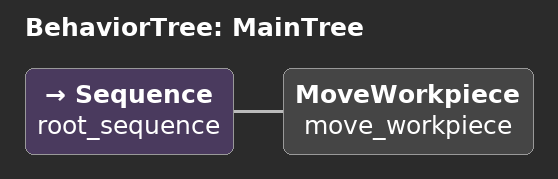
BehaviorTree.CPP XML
<root main_tree_to_execute = "MainTree" >
    <BehaviorTree ID="MainTree">
       <Sequence name="root_sequence">
           <MoveWorkpiece    name="move_workpiece"/>
       </Sequence>
    </BehaviorTree>
</root>
